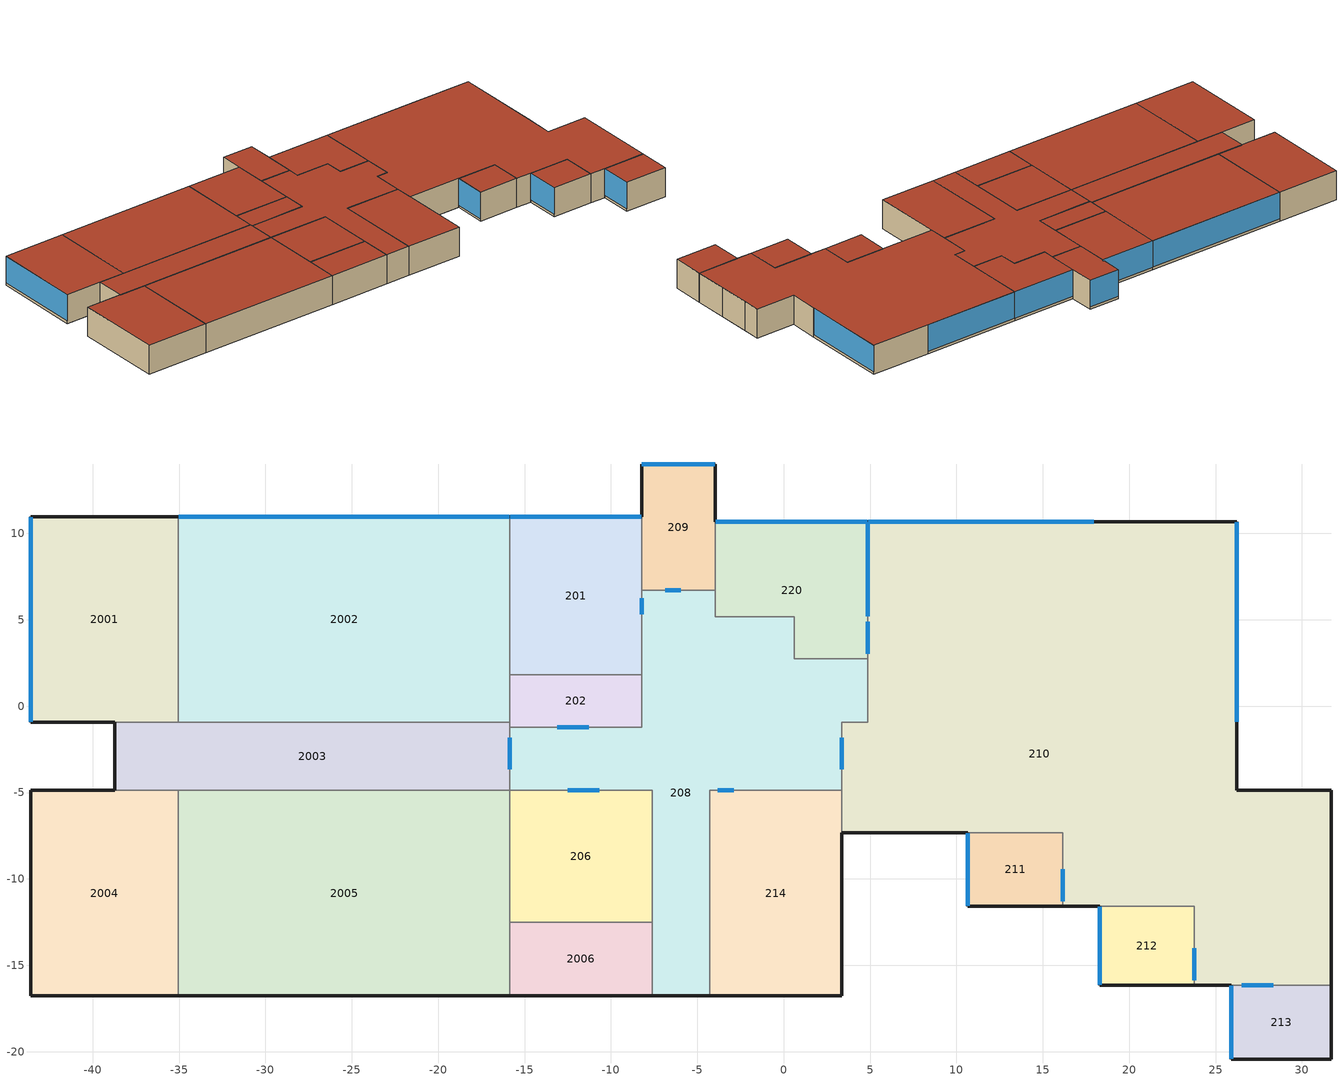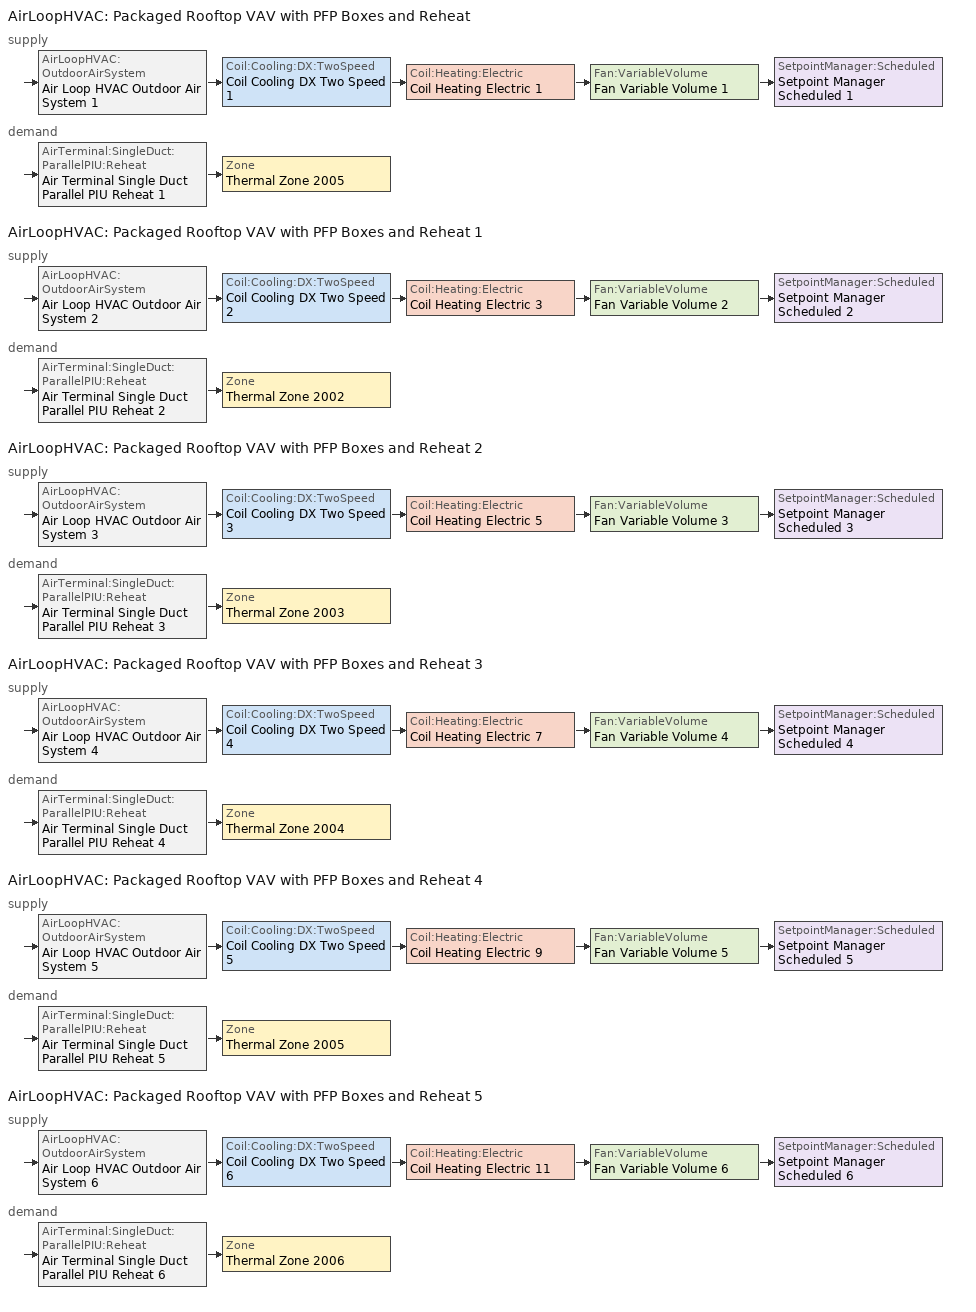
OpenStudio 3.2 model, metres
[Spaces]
212
 floor ground: 23.77,-11.58 23.77,-16.15 18.29,-16.15 18.29,-11.58 z0
 wall outside: 18.29,-11.58 18.29,-16.15 23.77,-16.15 z0:3.96
 wall to 210: 23.77,-16.15 23.77,-11.58 18.29,-11.58 z0:3.96
 window: 18.29,-11.61 18.29,-16.13 z0.33:3.94
 window inside (Interior Window): 23.77,-15.85 23.77,-14.02 z0:2.03
 roof outside: 23.77,-16.15 23.77,-11.58 18.29,-11.58 18.29,-16.15 z3.96
2002
 floor ground: -15.85,10.97 -15.85,-0.91 -35.05,-0.91 -35.05,10.97 z0
 wall outside: -15.85,10.97 -35.05,10.97 z0:3.96
 wall to 201: -15.85,1.83 -15.85,10.97 z0:3.96
 wall to 2003 (AirWall): -35.05,-0.91 -15.85,-0.91 z0:3.96
 wall to 202: -15.85,-0.91 -15.85,1.83 z0:3.96
 wall to 2001 (AirWall): -35.05,10.97 -35.05,-0.91 z0:3.96
 window: -15.88,10.97 -35.03,10.97 z0.36:3.94
 roof outside: -15.85,-0.91 -15.85,10.97 -35.05,10.97 -35.05,-0.91 z3.96
2001
 floor ground: -35.05,10.97 -35.05,-0.91 -43.59,-0.91 -43.59,10.97 z0
 wall outside: -35.05,10.97 -43.59,10.97 -43.59,-0.91 -38.71,-0.91 z0:3.96
 wall to 2003 (AirWall): -38.71,-0.91 -35.05,-0.91 z0:3.96
 window: -43.59,10.95 -43.59,-0.89 z0.36:3.94
 roof outside: -35.05,-0.91 -35.05,10.97 -43.59,10.97 -43.59,-0.91 z3.96
209
 floor ground: -3.96,14.02 -3.96,6.71 -8.23,6.71 -8.23,14.02 z0
 wall outside: -3.96,10.67 -3.96,14.02 -8.23,14.02 -8.23,10.97 z0:3.96
 wall to 208: -8.23,6.71 -3.96,6.71 z0:3.96
 wall to 201: -8.23,10.97 -8.23,6.71 z0:3.96
 wall to 220: -3.96,6.71 -3.96,10.67 z0:3.96
 window: -3.99,14.02 -8.2,14.02 z0.33:3.94
 window inside (Interior Window): -6.86,6.71 -5.94,6.71 z0:2.03
 roof outside: -3.96,6.71 -3.96,14.02 -8.23,14.02 -8.23,6.71 z3.96
2003
 floor ground: -15.85,-0.91 -15.85,-4.88 -38.71,-4.88 -38.71,-0.91 z0
 wall outside: -38.71,-0.91 -38.71,-4.88 z0:3.96
 wall to 2004 (AirWall): -38.71,-4.88 -35.05,-4.88 z0:3.96
 wall to 202: -15.85,-1.22 -15.85,-0.91 z0:3.96
 wall to 208: -15.85,-4.88 -15.85,-1.22 z0:3.96
 wall to 2005 (AirWall): -35.05,-4.88 -15.85,-4.88 z0:3.96
 window inside (Interior Window): -15.85,-3.66 -15.85,-1.83 z0:2.03
 roof outside: -15.85,-4.88 -15.85,-0.91 -38.71,-0.91 -38.71,-4.88 z3.96
2004
 floor ground: -35.05,-4.88 -35.05,-16.76 -43.59,-16.76 -43.59,-4.88 z0
 wall outside: -38.71,-4.88 -43.59,-4.88 -43.59,-16.76 -35.05,-16.76 z0:3.96
 wall to 2005 (AirWall): -35.05,-16.76 -35.05,-4.88 z0:3.96
 roof outside: -35.05,-16.76 -35.05,-4.88 -43.59,-4.88 -43.59,-16.76 z3.96
2005
 floor ground: -15.85,-4.88 -15.85,-16.76 -35.05,-16.76 -35.05,-4.88 z0
 wall outside: -35.05,-16.76 -15.85,-16.76 z0:3.96
 wall to 2006 (AirWall): -15.85,-16.76 -15.85,-12.5 z0:3.96
 wall to 206: -15.85,-12.5 -15.85,-4.88 z0:3.96
 roof outside: -15.85,-16.76 -15.85,-4.88 -35.05,-4.88 -35.05,-16.76 z3.96
201
 floor ground: -8.23,10.97 -8.23,1.83 -15.85,1.83 -15.85,10.97 z0
 wall outside: -8.23,10.97 -15.85,10.97 z0:3.96
 wall to 202: -15.85,1.83 -13.41,1.83 -10.97,1.83 -8.23,1.83 z0:3.96
 wall to 208: -8.23,1.83 -8.23,6.71 z0:3.96
 window: -8.26,10.97 -15.82,10.97 z0.35:3.94
 window inside (Interior Window): -8.23,5.33 -8.23,6.25 z0:2.03
 roof outside: -8.23,1.83 -8.23,10.97 -15.85,10.97 -15.85,1.83 z3.96
2006
 floor ground: -7.62,-12.5 -7.62,-16.76 -15.85,-16.76 -15.85,-12.5 z0
 wall outside: -15.85,-16.76 -7.62,-16.76 z0:3.96
 wall to 206: -7.62,-12.5 -15.85,-12.5 z0:3.96
 wall to 208: -7.62,-16.76 -7.62,-12.5 z0:3.96
 roof outside: -7.62,-16.76 -7.62,-12.5 -15.85,-12.5 -15.85,-16.76 z3.96
202
 floor ground: -8.23,1.83 -8.23,-1.22 -15.85,-1.22 -15.85,1.83 z0
 wall to 208: -15.85,-1.22 -13.41,-1.22 -10.97,-1.22 -8.23,-1.22 -8.23,1.83 z0:3.96
 window inside (Interior Window): -13.11,-1.22 -11.28,-1.22 z0:2.03
 roof outside: -8.23,-1.22 -8.23,1.83 -15.85,1.83 -15.85,-1.22 z3.96
206
 floor ground: -7.62,-4.88 -7.62,-12.5 -15.85,-12.5 -15.85,-4.88 z0
 wall to 208: -7.62,-12.5 -7.62,-4.88 -8.23,-4.88 -15.85,-4.88 z0:3.96
 window inside (Interior Window): -10.67,-4.88 -12.5,-4.88 z0:2.03
 roof outside: -7.62,-12.5 -7.62,-4.88 -15.85,-4.88 -15.85,-12.5 z3.96
208
 floor ground: -3.96,6.71 -3.96,5.18 0.61,5.18 0.61,2.74 4.88,2.74 4.88,-0.91 3.35,-0.91 3.35,-4.88 -4.27,-4.88 -4.27,-16.76 -7.62,-16.76 -7.62,-4.88 -15.85,-4.88 -15.85,-1.22 -8.23,-1.22 -8.23,6.71 z0
 wall outside: -7.62,-16.76 -4.27,-16.76 z0:3.96
 wall to 220: 4.88,2.74 0.61,2.74 0.61,5.18 -3.96,5.18 -3.96,6.71 z0:3.96
 wall to 210: 3.35,-4.88 3.35,-0.91 4.88,-0.91 4.88,2.74 z0:3.96
 wall to 214: -4.27,-16.76 -4.27,-4.88 -3.96,-4.88 3.35,-4.88 z0:3.96
 window inside (Interior Window): -3.81,-4.88 -2.9,-4.88 / 3.35,-3.66 3.35,-1.83 z0:2.03
 roof outside: -4.27,-16.76 -4.27,-4.88 3.35,-4.88 3.35,-0.91 4.88,-0.91 4.88,2.74 0.61,2.74 0.61,5.18 -3.96,5.18 -3.96,6.71 -8.23,6.71 -8.23,-1.22 -15.85,-1.22 -15.85,-4.88 -7.62,-4.88 -7.62,-16.76 z3.96
210
 floor ground: 26.21,10.67 26.21,-4.88 31.7,-4.88 31.7,-16.15 23.77,-16.15 23.77,-11.58 16.15,-11.58 16.15,-7.32 3.35,-7.32 3.35,-0.91 4.88,-0.91 4.88,10.67 z0
 wall outside: 3.35,-7.32 10.67,-7.32 / 16.15,-11.58 18.29,-11.58 / 23.77,-16.15 25.91,-16.15 / 31.7,-16.15 31.7,-11.58 31.7,-7.32 31.7,-4.88 26.21,-4.88 26.21,-0.91 26.21,10.67 17.98,10.67 4.88,10.67 z0:3.96
 wall to 214: 3.35,-4.88 3.35,-7.32 z0:3.96
 wall to 211: 10.67,-7.32 16.15,-7.32 16.15,-11.58 z0:3.96
 wall to 220: 4.88,10.67 4.88,5.18 4.88,2.74 z0:3.96
 wall to 213: 25.91,-16.15 31.7,-16.15 z0:3.96
 window inside (Interior Window): 16.15,-9.45 16.15,-11.28 / 4.88,4.88 4.88,3.05 / 26.52,-16.15 28.35,-16.15 z0:2.03
 window inside: 4.88,10.64 4.88,5.21 z0.34:3.94
 window: 26.21,-0.89 26.21,10.64 / 17.96,10.67 4.9,10.67 z0.36:3.94
 roof outside: 31.7,-16.15 31.7,-4.88 26.21,-4.88 26.21,10.67 4.88,10.67 4.88,-0.91 3.35,-0.91 3.35,-7.32 16.15,-7.32 16.15,-11.58 23.77,-11.58 23.77,-16.15 z3.96
211
 floor ground: 16.15,-7.32 16.15,-11.58 10.67,-11.58 10.67,-7.32 z0
 wall outside: 10.67,-7.32 10.67,-11.58 16.15,-11.58 z0:3.96
 window: 10.67,-7.34 10.67,-11.56 z0.33:3.94
 roof outside: 16.15,-11.58 16.15,-7.32 10.67,-7.32 10.67,-11.58 z3.96
213
 floor ground: 31.7,-16.15 31.7,-20.42 25.91,-20.42 25.91,-16.15 z0
 wall outside: 25.91,-16.15 25.91,-20.42 31.7,-20.42 31.7,-16.15 z0:3.96
 window: 25.91,-16.18 25.91,-20.4 z0.33:3.94
 roof outside: 31.7,-20.42 31.7,-16.15 25.91,-16.15 25.91,-20.42 z3.96
214
 floor ground: 3.35,-4.88 3.35,-16.76 -4.27,-16.76 -4.27,-4.88 z0
 wall outside: -4.27,-16.76 3.35,-16.76 3.35,-7.32 z0:3.96
 roof outside: 3.35,-16.76 3.35,-4.88 -4.27,-4.88 -4.27,-16.76 z3.96
220
 floor ground: 4.88,10.67 4.88,2.74 0.61,2.74 0.61,5.18 -3.96,5.18 -3.96,10.67 z0
 wall outside: 4.88,10.67 -3.96,10.67 z0:3.96
 window: 4.85,10.67 -3.94,10.67 z0.35:3.94
 roof outside: 4.88,2.74 4.88,10.67 -3.96,10.67 -3.96,5.18 0.61,5.18 0.61,2.74 z3.96
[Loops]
AirLoopHVAC 'Packaged Rooftop VAV with PFP Boxes and Reheat'
 supply: AirLoopHVAC:OutdoorAirSystem 'Air Loop HVAC Outdoor Air System 1' > Coil:Cooling:DX:TwoSpeed 'Coil Cooling DX Two Speed 1' > Coil:Heating:Electric 'Coil Heating Electric 1' > Fan:VariableVolume 'Fan Variable Volume 1' > SetpointManager:Scheduled 'Setpoint Manager Scheduled 1'
 demand: AirTerminal:SingleDuct:ParallelPIU:Reheat 'Air Terminal Single Duct Parallel PIU Reheat 1' > Zone 'Thermal Zone 2005'
AirLoopHVAC 'Packaged Rooftop VAV with PFP Boxes and Reheat 1'
 supply: AirLoopHVAC:OutdoorAirSystem 'Air Loop HVAC Outdoor Air System 2' > Coil:Cooling:DX:TwoSpeed 'Coil Cooling DX Two Speed 2' > Coil:Heating:Electric 'Coil Heating Electric 3' > Fan:VariableVolume 'Fan Variable Volume 2' > SetpointManager:Scheduled 'Setpoint Manager Scheduled 2'
 demand: AirTerminal:SingleDuct:ParallelPIU:Reheat 'Air Terminal Single Duct Parallel PIU Reheat 2' > Zone 'Thermal Zone 2002'
AirLoopHVAC 'Packaged Rooftop VAV with PFP Boxes and Reheat 2'
 supply: AirLoopHVAC:OutdoorAirSystem 'Air Loop HVAC Outdoor Air System 3' > Coil:Cooling:DX:TwoSpeed 'Coil Cooling DX Two Speed 3' > Coil:Heating:Electric 'Coil Heating Electric 5' > Fan:VariableVolume 'Fan Variable Volume 3' > SetpointManager:Scheduled 'Setpoint Manager Scheduled 3'
 demand: AirTerminal:SingleDuct:ParallelPIU:Reheat 'Air Terminal Single Duct Parallel PIU Reheat 3' > Zone 'Thermal Zone 2003'
AirLoopHVAC 'Packaged Rooftop VAV with PFP Boxes and Reheat 3'
 supply: AirLoopHVAC:OutdoorAirSystem 'Air Loop HVAC Outdoor Air System 4' > Coil:Cooling:DX:TwoSpeed 'Coil Cooling DX Two Speed 4' > Coil:Heating:Electric 'Coil Heating Electric 7' > Fan:VariableVolume 'Fan Variable Volume 4' > SetpointManager:Scheduled 'Setpoint Manager Scheduled 4'
 demand: AirTerminal:SingleDuct:ParallelPIU:Reheat 'Air Terminal Single Duct Parallel PIU Reheat 4' > Zone 'Thermal Zone 2004'
AirLoopHVAC 'Packaged Rooftop VAV with PFP Boxes and Reheat 4'
 supply: AirLoopHVAC:OutdoorAirSystem 'Air Loop HVAC Outdoor Air System 5' > Coil:Cooling:DX:TwoSpeed 'Coil Cooling DX Two Speed 5' > Coil:Heating:Electric 'Coil Heating Electric 9' > Fan:VariableVolume 'Fan Variable Volume 5' > SetpointManager:Scheduled 'Setpoint Manager Scheduled 5'
 demand: AirTerminal:SingleDuct:ParallelPIU:Reheat 'Air Terminal Single Duct Parallel PIU Reheat 5' > Zone 'Thermal Zone 2005'
AirLoopHVAC 'Packaged Rooftop VAV with PFP Boxes and Reheat 5'
 supply: AirLoopHVAC:OutdoorAirSystem 'Air Loop HVAC Outdoor Air System 6' > Coil:Cooling:DX:TwoSpeed 'Coil Cooling DX Two Speed 6' > Coil:Heating:Electric 'Coil Heating Electric 11' > Fan:VariableVolume 'Fan Variable Volume 6' > SetpointManager:Scheduled 'Setpoint Manager Scheduled 6'
 demand: AirTerminal:SingleDuct:ParallelPIU:Reheat 'Air Terminal Single Duct Parallel PIU Reheat 6' > Zone 'Thermal Zone 2006'
[Site]
Greenville-Spartanburg Intl AP: Latitude {deg}=34.9; Longitude {deg}=-82.217; Time Zone {hr}=-5; Elevation {m}=292
[ClimateZones]
Climate Zone Institution Name 1=ASHRAE; Climate Zone Document Name 1=ANSI/ASHRAE Standard 169; Climate Zone Document Year 1=2006; Climate Zone Value 1=3A; Climate Zone Institution Name 2=CEC; Climate Zone Document Name 2=California Climate Zone Descriptions; Climate Zone Document Year 2=1995
[Building]
Building 1: North Axis {deg}=71.5; Space Type=189.1-2009 - Office - WholeBuilding - Lg Office - CZ1-3; Default Construction Set=189.1-2009 - CZ3 - Office 1; Default Schedule Set=189.1-2009 - Office - WholeBuilding - Lg Office - CZ1-3 Schedule Set 1
[SizingPeriod:DesignDay] Daily Dry-Bulb Temperature Range {deltaC}=10.3; Barometric Pressure {Pa}=97866; Wind Speed {m/s}=3.2; Wind Direction {deg}=230; Sky Clearness=0; Rain Indicator=0; Snow Indicator=0; Day of Month=21; Month=7; Day Type=SummerDesignDay; Daylight Saving Time Indicator=0; Dry-Bulb Temperature Range Modifier Type=DefaultMultipliers; Solar Model Indicator=ASHRAETau; ASHRAE Taub=0.525; ASHRAE Taud=2.03
Name | Maximum Dry-Bulb Temperature {C} | Humidity Indicating Conditions at Maximum Dry-Bulb | Humidity Indicating Type
Greenville-Spartanburg Intl A Ann Clg .4% Condns DB=>MWB | 34.5 | 23 | Wetbulb
Greenville-Spartanburg Intl A Ann Clg .4% Condns DP=>MDB | 26.7 | 23.4 | WetBulb
[Construction:AirBoundary]
AirWall: 0
[DefaultConstructionSet] Interior Partition Construction=Interior Partition
Name | Default Exterior Surface Constructions | Default Interior Surface Constructions | Default Ground Contact Surface Constructions | Default Exterior SubSurface Constructions | Default Interior SubSurface Constructions
189.1-2009 - CZ3 - Office | Default Surface Constructions 10 | Default Surface Constructions 11 | Default Surface Constructions 12 | Default Sub Surface Constructions 7 | Default Sub Surface Constructions 8
189.1-2009 - CZ3 - Office 1 | Default Surface Constructions 7 | Default Surface Constructions 8 | Default Surface Constructions 9 | Default Sub Surface Constructions 5 | Default Sub Surface Constructions 6
[Construction]
Interior Partition; Interior Door: G05 25mm wood
ExtSlabCarpet 4in ClimateZone 1-8: MAT-CC05 4 HW CONCRETE, CP02 CARPET PAD
ASHRAE 189.1-2009 ExtWall Mass ClimateZone 3: 1IN Stucco, 8IN Concrete HW, Wall Insulation [36], 1/2IN Gypsum
ASHRAE 189.1-2009 ExtRoof IEAD ClimateZone 2-5: Roof Membrane, Roof Insulation [21], Metal Decking
Interior Floor: F16 Acoustic tile, F05 Ceiling air space resistance, M11 100mm lightweight concrete
Interior Wall: G01a 19mm gypsum board, F04 Wall air space resistance, G01a 19mm gypsum board
Interior Ceiling: M11 100mm lightweight concrete, F05 Ceiling air space resistance, F16 Acoustic tile
ASHRAE 189.1-2009 ExtWindow ClimateZone 3: Theoretical Glass [202]
Exterior Door: F08 Metal surface, I01 25mm insulation board
Interior Window: Clear 3mm
[Material] Thermal Absorptance=0.9
Name | Roughness | Thickness {m} | Conductivity {W/m-K} | Density {kg/m3} | Specific Heat {J/kg-K} | Solar Absorptance | Visible Absorptance
G05 25mm wood | MediumSmooth | 0.0254 | 0.15 | 608 | 1630 | 0.5 | 0.5
MAT-CC05 4 HW CONCRETE | Rough | 0.1016 | 1.311 | 2240 | 836.8 | 0.85 | 0.85
1IN Stucco | Smooth | 0.0253 | 0.6918 | 1858 | 837 | 0.92 | 0.92
8IN Concrete HW | MediumRough | 0.2033 | 1.7296 | 2243 | 837 | 0.65 | 0.65
Wall Insulation [36] | MediumRough | 0.0566 | 0.0432 | 91 | 837 | 0.5 | 0.5
1/2IN Gypsum | Smooth | 0.0127 | 0.16 | 784.9 | 830 | 0.4 | 0.4
Roof Membrane | VeryRough | 0.0095 | 0.16 | 1121.29 | 1460 | 0.7 | 0.7
Roof Insulation [21] | MediumRough | 0.2105 | 0.049 | 265 | 836.8 | 0.7 | 0.7
Metal Decking | MediumSmooth | 0.0015 | 45.006 | 7680 | 418.4 | 0.6 | 0.6
F16 Acoustic tile | MediumSmooth | 0.0191 | 0.06 | 368 | 590 | 0.3 | 0.3
M11 100mm lightweight concrete | MediumRough | 0.1016 | 0.53 | 1280 | 840 | 0.5 | 0.5
G01a 19mm gypsum board | MediumSmooth | 0.019 | 0.16 | 800 | 1090 | 0.4 | 0.4
F08 Metal surface | Smooth | 0.0008 | 45.28 | 7824 | 500 | 0.7 | 0.7
I01 25mm insulation board | MediumRough | 0.0254 | 0.03 | 43 | 1210 | 0.6 | 0.6
[Material:NoMass]
CP02 CARPET PAD: Roughness=Smooth; Thermal Resistance {m2-K/W}=0.1; Thermal Absorptance=0.9; Solar Absorptance=0.8; Visible Absorptance=0.8
[Material:AirGap]
Name | Thermal Resistance {m2-K/W}
F05 Ceiling air space resistance | 0.18
F04 Wall air space resistance | 0.15
[WindowMaterial:Glazing] Optical Data Type=SpectralAverage; Thickness {m}=0.003; Back Side Solar Reflectance at Normal Incidence=0; Back Side Visible Reflectance at Normal Incidence=0; Infrared Transmittance at Normal Incidence=0; Dirt Correction Factor for Solar and Visible Transmittance=1; Solar Diffusing=No
Name | Solar Transmittance at Normal Incidence | Front Side Solar Reflectance at Normal Incidence | Visible Transmittance at Normal Incidence | Front Side Visible Reflectance at Normal Incidence | Front Side Infrared Hemispherical Emissivity | Back Side Infrared Hemispherical Emissivity | Conductivity {W/m-K}
Theoretical Glass [202] | 0.2325 | 0.7175 | 0.3192 | 0.6308 | 0.9 | 0.9 | 0.0192
Clear 3mm | 0.837 | 0.075 | 0.898 | 0.081 | 0.84 | 0.84 | 0.9
[DefaultSurfaceConstructions]
Name | Floor Construction | Wall Construction | Roof Ceiling Construction
Default Surface Constructions 10; Default Surface Constructions 7 | ExtSlabCarpet 4in ClimateZone 1-8 | ASHRAE 189.1-2009 ExtWall Mass ClimateZone 3 | ASHRAE 189.1-2009 ExtRoof IEAD ClimateZone 2-5
Default Surface Constructions 11; Default Surface Constructions 8 | Interior Floor | Interior Wall | Interior Ceiling
Default Surface Constructions 12; Default Surface Constructions 9 | ExtSlabCarpet 4in ClimateZone 1-8 | ExtSlabCarpet 4in ClimateZone 1-8 | ExtSlabCarpet 4in ClimateZone 1-8
[DefaultSubSurfaceConstructions]
Name | Fixed Window Construction | Operable Window Construction | Door Construction | Glass Door Construction | Tubular Daylight Dome Construction | Tubular Daylight Diffuser Construction
Default Sub Surface Constructions 7 | ASHRAE 189.1-2009 ExtWindow ClimateZone 3 | ASHRAE 189.1-2009 ExtWindow ClimateZone 3 | Exterior Door | Interior Window | Interior Window | Interior Window
Default Sub Surface Constructions 8; Default Sub Surface Constructions 6 | Interior Window | Interior Window | Interior Door
Default Sub Surface Constructions 5 | ASHRAE 189.1-2009 ExtWindow ClimateZone 3 | ASHRAE 189.1-2009 ExtWindow ClimateZone 3 | Exterior Door |  | Interior Window | Interior Window
[Space] Default Construction Set=189.1-2009 - CZ3 - Office; Building Story=Story 1
Name | Space Type | Thermal Zone
210 | 189.1-2009 - Office - OpenOffice - CZ1-3 | Thermal Zone 1
2006 | 189.1-2009 - Office - OpenOffice - CZ1-3 | Thermal Zone 2006
209; 220; 214 | 189.1-2009 - Office - Conference - CZ1-3 | Thermal Zone 3
208 | 189.1-2009 - Office - Lobby - CZ1-3 | Thermal Zone 4
211; 212; 213 | 189.1-2009 - Office - ClosedOffice - CZ1-3 | Thermal Zone 2
201; 202 | 189.1-2009 - Office - Elec/MechRoom - CZ1-3 | Thermal Zone 5
206 | 189.1-2009 - Office - Lobby - CZ1-3 | Thermal Zone 6
2003 | 189.1-2009 - Office - OpenOffice - CZ1-3 | Thermal Zone 2003
2001 | 189.1-2009 - Office - OpenOffice - CZ1-3 | Thermal Zone 2001
2002 | 189.1-2009 - Office - OpenOffice - CZ1-3 | Thermal Zone 2002
2004 | 189.1-2009 - Office - OpenOffice - CZ1-3 | Thermal Zone 2004
2005 | 189.1-2009 - Office - OpenOffice - CZ1-3 | Thermal Zone 2005
[BuildingStory]
Story 1: Nominal Z Coordinate {m}=0; Nominal Floor to Floor Height {m}=2.4384; Nominal Floor to Ceiling Height {m}=2.4384
[ThermostatSetpoint:DualSetpoint] Heating Setpoint Temperature Schedule=HVAC_heat; Cooling Setpoint Temperature Schedule=HVAC_cool
Thermostat Setpoint Dual Setpoint 2; Thermostat Setpoint Dual Setpoint 3; Thermostat Setpoint Dual Setpoint 4; Thermostat Setpoint Dual Setpoint 5; Thermostat Setpoint Dual Setpoint 6; Thermostat Setpoint Dual Setpoint 7; Thermostat Setpoint Dual Setpoint 8; Thermostat Setpoint Dual Setpoint 9; Thermostat Setpoint Dual Setpoint 10; Thermostat Setpoint Dual Setpoint 11; Thermostat Setpoint Dual Setpoint 12; Thermostat Setpoint Dual Setpoint 13
[ZoneControl:Humidistat]
Zone Control Humidistat 2; Zone Control Humidistat 3; Zone Control Humidistat 4; Zone Control Humidistat 5; Zone Control Humidistat 6; Zone Control Humidistat 7; Zone Control Humidistat 8; Zone Control Humidistat 9; Zone Control Humidistat 10; Zone Control Humidistat 11; Zone Control Humidistat 12; Zone Control Humidistat 13
[ThermalZone] Multiplier=1; Use Ideal Air Loads=No
Name | Thermostat | Humidistat
Thermal Zone 3 | Thermostat Setpoint Dual Setpoint 10 | Zone Control Humidistat 10
Thermal Zone 2001 | Thermostat Setpoint Dual Setpoint 4 | Zone Control Humidistat 4
Thermal Zone 5 | Thermostat Setpoint Dual Setpoint 12 | Zone Control Humidistat 12
Thermal Zone 2002 | Thermostat Setpoint Dual Setpoint 5 | Zone Control Humidistat 5
Thermal Zone 2005 | Thermostat Setpoint Dual Setpoint 8 | Zone Control Humidistat 8
Thermal Zone 2003 | Thermostat Setpoint Dual Setpoint 6 | Zone Control Humidistat 6
Thermal Zone 2 | Thermostat Setpoint Dual Setpoint 3 | Zone Control Humidistat 3
Thermal Zone 2004 | Thermostat Setpoint Dual Setpoint 7 | Zone Control Humidistat 7
Thermal Zone 6 | Thermostat Setpoint Dual Setpoint 13 | Zone Control Humidistat 13
Thermal Zone 4 | Thermostat Setpoint Dual Setpoint 11 | Zone Control Humidistat 11
Thermal Zone 1 | Thermostat Setpoint Dual Setpoint 2 | Zone Control Humidistat 2
Thermal Zone 2006 | Thermostat Setpoint Dual Setpoint 9 | Zone Control Humidistat 9
[Sizing:Zone] Zone Cooling Design Supply Air Temperature Input Method=SupplyAirTemperature; Zone Cooling Design Supply Air Temperature {C}=14; Zone Cooling Design Supply Air Temperature Difference {deltaC}=11.11; Zone Heating Design Supply Air Temperature Input Method=SupplyAirTemperature; Zone Heating Design Supply Air Temperature {C}=40; Zone Heating Design Supply Air Temperature Difference {deltaC}=11.11; Zone Cooling Design Supply Air Humidity Ratio {kg-H2O/kg-air}=0.0085; Zone Heating Design Supply Air Humidity Ratio {kg-H2O/kg-air}=0.008; Cooling Design Air Flow Method=DesignDay; Heating Design Air Flow Method=DesignDay; Account for Dedicated Outdoor Air System=Yes; Dedicated Outdoor Air System Control Strategy=NeutralSupplyAir; Dedicated Outdoor Air Low Setpoint Temperature for Design {C}=autosize; Dedicated Outdoor Air High Setpoint Temperature for Design {C}=autosize
Thermal Zone 3; Thermal Zone 2001; Thermal Zone 5; Thermal Zone 2002; Thermal Zone 2005; Thermal Zone 2003; Thermal Zone 2; Thermal Zone 2004; Thermal Zone 6; Thermal Zone 4; Thermal Zone 1; Thermal Zone 2006
[Zone equipment]
Thermal Zone 2002: Air Terminal Single Duct Parallel PIU Reheat 2
Thermal Zone 2005: Air Terminal Single Duct Parallel PIU Reheat 1, Air Terminal Single Duct Parallel PIU Reheat 5
Thermal Zone 2003: Air Terminal Single Duct Parallel PIU Reheat 3
Thermal Zone 2004: Air Terminal Single Duct Parallel PIU Reheat 4
Thermal Zone 2006: Air Terminal Single Duct Parallel PIU Reheat 6
[DefaultScheduleSet]
Name | Number of People Schedule | People Activity Level Schedule | Lighting Schedule | Electric Equipment Schedule | Infiltration Schedule
189.1-2009 - Office - WholeBuilding - Lg Office - CZ1-3 Schedule Set; 189.1-2009 - Office - WholeBuilding - Lg Office - CZ1-3 Schedule Set 1 | Large Office Bldg Occ | Large Office Activity | Large Office Bldg Light | Large Office Bldg Equip | Large Office Infil Quarter On
189.1-2009 - Office - Conference - CZ1-3 Schedule Set; 189.1-2009 - Office - Lobby - CZ1-3 Schedule Set | Office Misc Occ | Office Activity | Office Bldg Light | Office Bldg Equip | Office Infil Quarter On
189.1-2009 - Office - Elec/MechRoom - CZ1-3 Schedule Set |  |  | Office Bldg Light | Office Bldg Equip | Office Infil Quarter On
189.1-2009 - Office - ClosedOffice - CZ1-3 Schedule Set; 189.1-2009 - Office - OpenOffice - CZ1-3 Schedule Set | Office Work Occ | Office Activity | Office Bldg Light | Office Bldg Equip | Office Infil Quarter On
[SpaceType] Default Construction Set=189.1-2009 - CZ3 - Office; Standards Building Type=Office
Name | Default Schedule Set | Design Specification Outdoor Air Object | Standards Space Type
189.1-2009 - Office - Conference - CZ1-3 | 189.1-2009 - Office - Conference - CZ1-3 Schedule Set | 189.1-2009 - Office - Conference - CZ1-3 Ventilation | Conference
189.1-2009 - Office - Elec/MechRoom - CZ1-3 | 189.1-2009 - Office - Elec/MechRoom - CZ1-3 Schedule Set | 189.1-2009 - Office - Elec/MechRoom - CZ1-3 Ventilation | Elec/MechRoom
189.1-2009 - Office - ClosedOffice - CZ1-3 | 189.1-2009 - Office - ClosedOffice - CZ1-3 Schedule Set | 189.1-2009 - Office - ClosedOffice - CZ1-3 Ventilation | ClosedOffice
189.1-2009 - Office - Lobby - CZ1-3 | 189.1-2009 - Office - Lobby - CZ1-3 Schedule Set | 189.1-2009 - Office - Lobby - CZ1-3 Ventilation | Lobby
189.1-2009 - Office - OpenOffice - CZ1-3 | 189.1-2009 - Office - OpenOffice - CZ1-3 Schedule Set | 189.1-2009 - Office - OpenOffice - CZ1-3 Ventilation | OpenOffice
189.1-2009 - Office - WholeBuilding - Lg Office - CZ1-3 | 189.1-2009 - Office - WholeBuilding - Lg Office - CZ1-3 Schedule Set | 189.1-2009 - Office - WholeBuilding - Lg Office - CZ1-3 Ventilation | WholeBuilding - Lg Office
[DesignSpecification:OutdoorAir] Outdoor Air Method=Sum
Name | Outdoor Air Flow per Person {m3/s-person}
189.1-2009 - Office - Conference - CZ1-3 Ventilation; 189.1-2009 - Office - Elec/MechRoom - CZ1-3 Ventilation; 189.1-2009 - Office - ClosedOffice - CZ1-3 Ventilation; 189.1-2009 - Office - OpenOffice - CZ1-3 Ventilation; 189.1-2009 - Office - WholeBuilding - Lg Office - CZ1-3 Ventilation | 0.00943895
189.1-2009 - Office - Lobby - CZ1-3 Ventilation | 0.00707921
[People] Multiplier=1
Name | People Definition | Space or SpaceType
189.1-2009 - Office - Conference - CZ1-3 People | 189.1-2009 - Office - Conference - CZ1-3 People Definition | 189.1-2009 - Office - Conference - CZ1-3
189.1-2009 - Office - ClosedOffice - CZ1-3 People | 189.1-2009 - Office - ClosedOffice - CZ1-3 People Definition | 189.1-2009 - Office - ClosedOffice - CZ1-3
189.1-2009 - Office - Lobby - CZ1-3 People | 189.1-2009 - Office - Lobby - CZ1-3 People Definition | 189.1-2009 - Office - Lobby - CZ1-3
189.1-2009 - Office - OpenOffice - CZ1-3 People | 189.1-2009 - Office - OpenOffice - CZ1-3 People Definition | 189.1-2009 - Office - OpenOffice - CZ1-3
189.1-2009 - Office - WholeBuilding - Lg Office - CZ1-3 People | 189.1-2009 - Office - WholeBuilding - Lg Office - CZ1-3 People Definition | 189.1-2009 - Office - WholeBuilding - Lg Office - CZ1-3
[People:Definition] Number of People Calculation Method=People/Area; Fraction Radiant=0.3
Name | People per Space Floor Area {person/m2}
189.1-2009 - Office - Conference - CZ1-3 People Definition | 0.538196
189.1-2009 - Office - ClosedOffice - CZ1-3 People Definition | 0.0511286
189.1-2009 - Office - Lobby - CZ1-3 People Definition | 0.107639
189.1-2009 - Office - OpenOffice - CZ1-3 People Definition | 0.0565105
189.1-2009 - Office - WholeBuilding - Lg Office - CZ1-3 People Definition | 0.0538196
[Lights]
Name | Lights Definition | Space or SpaceType
189.1-2009 - Office - Conference - CZ1-3 Lights | 189.1-2009 - Office - Conference - CZ1-3 Lights Definition | 189.1-2009 - Office - Conference - CZ1-3
189.1-2009 - Office - Elec/MechRoom - CZ1-3 Lights | 189.1-2009 - Office - Elec/MechRoom - CZ1-3 Lights Definition | 189.1-2009 - Office - Elec/MechRoom - CZ1-3
189.1-2009 - Office - ClosedOffice - CZ1-3 Lights | 189.1-2009 - Office - ClosedOffice - CZ1-3 Lights Definition | 189.1-2009 - Office - ClosedOffice - CZ1-3
189.1-2009 - Office - Lobby - CZ1-3 Lights | 189.1-2009 - Office - Lobby - CZ1-3 Lights Definition | 189.1-2009 - Office - Lobby - CZ1-3
189.1-2009 - Office - OpenOffice - CZ1-3 Lights | 189.1-2009 - Office - OpenOffice - CZ1-3 Lights Definition | 189.1-2009 - Office - OpenOffice - CZ1-3
189.1-2009 - Office - WholeBuilding - Lg Office - CZ1-3 Lights | 189.1-2009 - Office - WholeBuilding - Lg Office - CZ1-3 Lights Definition | 189.1-2009 - Office - WholeBuilding - Lg Office - CZ1-3
[Lights:Definition] Design Level Calculation Method=Watts/Area
Name | Watts per Space Floor Area {W/m2}
189.1-2009 - Office - Conference - CZ1-3 Lights Definition; 189.1-2009 - Office - Lobby - CZ1-3 Lights Definition | 12.5938
189.1-2009 - Office - Elec/MechRoom - CZ1-3 Lights Definition | 14.5313
189.1-2009 - Office - ClosedOffice - CZ1-3 Lights Definition; 189.1-2009 - Office - OpenOffice - CZ1-3 Lights Definition | 10.6563
189.1-2009 - Office - WholeBuilding - Lg Office - CZ1-3 Lights Definition | 9.68752
[ElectricEquipment]
Name | Electric Equipment Definition | Space or SpaceType
189.1-2009 - Office - Conference - CZ1-3 Electric Equipment | 189.1-2009 - Office - Conference - CZ1-3 Electric Equipment Definition | 189.1-2009 - Office - Conference - CZ1-3
189.1-2009 - Office - Elec/MechRoom - CZ1-3 Electric Equipment | 189.1-2009 - Office - Elec/MechRoom - CZ1-3 Electric Equipment Definition | 189.1-2009 - Office - Elec/MechRoom - CZ1-3
189.1-2009 - Office - ClosedOffice - CZ1-3 Electric Equipment | 189.1-2009 - Office - ClosedOffice - CZ1-3 Electric Equipment Definition | 189.1-2009 - Office - ClosedOffice - CZ1-3
189.1-2009 - Office - Lobby - CZ1-3 Electric Equipment | 189.1-2009 - Office - Lobby - CZ1-3 Electric Equipment Definition | 189.1-2009 - Office - Lobby - CZ1-3
189.1-2009 - Office - OpenOffice - CZ1-3 Electric Equipment | 189.1-2009 - Office - OpenOffice - CZ1-3 Electric Equipment Definition | 189.1-2009 - Office - OpenOffice - CZ1-3
189.1-2009 - Office - WholeBuilding - Lg Office - CZ1-3 Electric Equipment | 189.1-2009 - Office - WholeBuilding - Lg Office - CZ1-3 Electric Equipment Definition | 189.1-2009 - Office - WholeBuilding - Lg Office - CZ1-3
[ElectricEquipment:Definition] Design Level Calculation Method=Watts/Area
Name | Watts per Space Floor Area {W/m2}
189.1-2009 - Office - Conference - CZ1-3 Electric Equipment Definition | 3.98265
189.1-2009 - Office - Elec/MechRoom - CZ1-3 Electric Equipment Definition | 2.90626
189.1-2009 - Office - ClosedOffice - CZ1-3 Electric Equipment Definition | 6.8889
189.1-2009 - Office - Lobby - CZ1-3 Electric Equipment Definition | 0.753474
189.1-2009 - Office - OpenOffice - CZ1-3 Electric Equipment Definition | 7.64238
189.1-2009 - Office - WholeBuilding - Lg Office - CZ1-3 Electric Equipment Definition | 5.81251
[SpaceInfiltration:DesignFlowRate] Design Flow Rate Calculation Method=Flow/ExteriorArea; Flow per Exterior Surface Area {m3/s-m2}=0.00030226
Name | Space or SpaceType
189.1-2009 - Office - Conference - CZ1-3 Infiltration | 189.1-2009 - Office - Conference - CZ1-3
189.1-2009 - Office - Elec/MechRoom - CZ1-3 Infiltration | 189.1-2009 - Office - Elec/MechRoom - CZ1-3
189.1-2009 - Office - ClosedOffice - CZ1-3 Infiltration | 189.1-2009 - Office - ClosedOffice - CZ1-3
189.1-2009 - Office - Lobby - CZ1-3 Infiltration | 189.1-2009 - Office - Lobby - CZ1-3
189.1-2009 - Office - OpenOffice - CZ1-3 Infiltration | 189.1-2009 - Office - OpenOffice - CZ1-3
189.1-2009 - Office - WholeBuilding - Lg Office - CZ1-3 Infiltration | 189.1-2009 - Office - WholeBuilding - Lg Office - CZ1-3
[AvailabilityManager:Scheduled]
AVM Scheduled 1: Schedule=Always On Discrete
[EnergyManagementSystem:Sensor]
Energy_Management_System_Sensor_1: Output Variable or Output Meter=System Node Temperature
[EnergyManagementSystem:Actuator]
Energy_Management_System_Actuator_1: Actuated Component Type=System Node Setpoint; Actuated Component Control Type=Temperature Setpoint
[AirLoopHVAC] Design Supply Air Flow Rate {m3/s}=autosize; Design Return Air Flow Fraction of Supply Air Flow=1
Name | Availability Schedule
Packaged Rooftop VAV with PFP Boxes and Reheat | Always On Discrete
Packaged Rooftop VAV with PFP Boxes and Reheat 1 | Always On Discrete 1
Packaged Rooftop VAV with PFP Boxes and Reheat 2 | Always On Discrete 2
Packaged Rooftop VAV with PFP Boxes and Reheat 3 | Always On Discrete 3
Packaged Rooftop VAV with PFP Boxes and Reheat 4 | Always On Discrete 4
Packaged Rooftop VAV with PFP Boxes and Reheat 5 | Always On Discrete 5
[Sizing:System] Type of Load to Size On=Sensible; Design Outdoor Air Flow Rate {m3/s}=Autosize; Central Heating Maximum System Air Flow Ratio=0.3; Preheat Design Temperature {C}=7; Preheat Design Humidity Ratio {kg-H2O/kg-Air}=0.008; Precool Design Temperature {C}=12.8; Precool Design Humidity Ratio {kg-H2O/kg-Air}=0.008; Central Cooling Design Supply Air Temperature {C}=12.8; Central Heating Design Supply Air Temperature {C}=16.7; Sizing Option=NonCoincident; 100% Outdoor Air in Cooling=Yes; 100% Outdoor Air in Heating=Yes; Central Cooling Design Supply Air Humidity Ratio {kg-H2O/kg-Air}=0.0085; Central Heating Design Supply Air Humidity Ratio {kg-H2O/kg-Air}=0.008; Cooling Design Air Flow Method=DesignDay; Cooling Design Air Flow Rate {m3/s}=0; Heating Design Air Flow Method=DesignDay; Heating Design Air Flow Rate {m3/s}=0; System Outdoor Air Method=ZoneSum; Zone Maximum Outdoor Air Fraction=1; Cooling Supply Air Flow Rate Per Floor Area {m3/s-m2}=0.00996765; Cooling Fraction of Autosized Cooling Supply Air Flow Rate=1; Cooling Supply Air Flow Rate Per Unit Cooling Capacity {m3/s-W}=3.94755e-05; Heating Supply Air Flow Rate Per Floor Area {m3/s-m2}=0.00996765; Heating Fraction of Autosized Heating Supply Air Flow Rate=1; Heating Fraction of Autosized Cooling Supply Air Flow Rate=1; Heating Supply Air Flow Rate Per Unit Heating Capacity {m3/s-W}=3.15882e-05; Cooling Design Capacity Method=CoolingDesignCapacity; Cooling Design Capacity {W}=autosize; Cooling Design Capacity Per Floor Area {W/m2}=234.7; Fraction of Autosized Cooling Design Capacity=1; Heating Design Capacity Method=HeatingDesignCapacity; Heating Design Capacity {W}=autosize; Heating Design Capacity Per Floor Area {W/m2}=157; Fraction of Autosized Heating Design Capacity=1; Central Cooling Capacity Control Method=OnOff
Packaged Rooftop VAV with PFP Boxes and Reheat; Packaged Rooftop VAV with PFP Boxes and Reheat 1; Packaged Rooftop VAV with PFP Boxes and Reheat 2; Packaged Rooftop VAV with PFP Boxes and Reheat 3; Packaged Rooftop VAV with PFP Boxes and Reheat 4; Packaged Rooftop VAV with PFP Boxes and Reheat 5
[Fan:VariableVolume] Availability Schedule=Always On Discrete; Fan Total Efficiency=0.6045; Pressure Rise {Pa}=500; Maximum Flow Rate {m3/s}=Autosize; Fan Power Minimum Flow Rate Input Method=FixedFlowRate; Fan Power Minimum Flow Fraction=0; Fan Power Minimum Air Flow Rate {m3/s}=0; Motor Efficiency=0.93; Motor In Airstream Fraction=1; Fan Power Coefficient 1=0.0407599; Fan Power Coefficient 2=0.088045; Fan Power Coefficient 3=-0.0729261; Fan Power Coefficient 4=0.94374; Fan Power Coefficient 5=0
Fan Variable Volume 1; Fan Variable Volume 2; Fan Variable Volume 3; Fan Variable Volume 4; Fan Variable Volume 5; Fan Variable Volume 6
[Coil:Heating:Electric] Availability Schedule=Always On Discrete
Coil Heating Electric 1; Coil Heating Electric 2; Coil Heating Electric 3; Coil Heating Electric 4; Coil Heating Electric 5; Coil Heating Electric 6; Coil Heating Electric 7; Coil Heating Electric 8; Coil Heating Electric 9; Coil Heating Electric 10; Coil Heating Electric 11; Coil Heating Electric 12
[Coil:Cooling:DX:TwoSpeed] Availability Schedule=Always On Discrete; Rated High Speed Total Cooling Capacity {W}=Autosize; Rated High Speed Sensible Heat Ratio=Autosize; Rated High Speed COP {W/W}=3; Rated High Speed Air Flow Rate {m3/s}=Autosize; Unit Internal Static Air Pressure {Pa}=773.3; Total Cooling Capacity Function of Temperature Curve=Curve Biquadratic 1; Total Cooling Capacity Function of Flow Fraction Curve=Curve Quadratic 2; Energy Input Ratio Function of Temperature Curve=Curve Biquadratic 2; Energy Input Ratio Function of Flow Fraction Curve=Curve Quadratic 3; Part Load Fraction Correlation Curve=Curve Quadratic 4; Rated Low Speed Total Cooling Capacity {W}=Autosize; Rated Low Speed Sensible Heat Ratio=0.69; Rated Low Speed COP {W/W}=3; Low Speed Total Cooling Capacity Function of Temperature Curve=Curve Biquadratic 3; Low Speed Energy Input Ratio Function of Temperature Curve=Curve Biquadratic 4; Condenser Type=AirCooled; Minimum Outdoor Dry-Bulb Temperature for Compressor Operation {C}=-25; High Speed Evaporative Condenser Effectiveness=0; High Speed Evaporative Condenser Air Flow Rate {m3/s}=Autosize; High Speed Evaporative Condenser Pump Rated Power Consumption {W}=Autosize; Low Speed Evaporative Condenser Effectiveness=0; Low Speed Evaporative Condenser Air Flow Rate {m3/s}=Autosize; Low Speed Evaporative Condenser Pump Rated Power Consumption {W}=Autosize; Basin Heater Capacity {W/K}=10; Basin Heater Setpoint Temperature {C}=2
Coil Cooling DX Two Speed 1; Coil Cooling DX Two Speed 2; Coil Cooling DX Two Speed 3; Coil Cooling DX Two Speed 4; Coil Cooling DX Two Speed 5; Coil Cooling DX Two Speed 6
[SetpointManager:Scheduled] Control Variable=Temperature; Schedule=Deck_Temperature
Setpoint Manager Scheduled 1; Setpoint Manager Scheduled 2; Setpoint Manager Scheduled 3; Setpoint Manager Scheduled 4; Setpoint Manager Scheduled 5; Setpoint Manager Scheduled 6
[Controller:OutdoorAir] Minimum Outdoor Air Flow Rate {m3/s}=0; Maximum Outdoor Air Flow Rate {m3/s}=Autosize; Economizer Control Type=NoEconomizer; Economizer Control Action Type=ModulateFlow; Economizer Maximum Limit Dry-Bulb Temperature {C}=28; Economizer Maximum Limit Enthalpy {J/kg}=64000; Economizer Minimum Limit Dry-Bulb Temperature {C}=-100; Lockout Type=NoLockout; Minimum Limit Type=FixedMinimum; High Humidity Control=No; Heat Recovery Bypass Control Type=BypassWhenWithinEconomizerLimits
Name | Controller Mechanical Ventilation
Controller Outdoor Air 1 | Controller Mechanical Ventilation 1
Controller Outdoor Air 2 | Controller Mechanical Ventilation 2
Controller Outdoor Air 3 | Controller Mechanical Ventilation 3
Controller Outdoor Air 4 | Controller Mechanical Ventilation 4
Controller Outdoor Air 5 | Controller Mechanical Ventilation 5
Controller Outdoor Air 6 | Controller Mechanical Ventilation 6
[Controller:MechanicalVentilation] Availability Schedule=Always On Discrete
Controller Mechanical Ventilation 1; Controller Mechanical Ventilation 2; Controller Mechanical Ventilation 3; Controller Mechanical Ventilation 4; Controller Mechanical Ventilation 5; Controller Mechanical Ventilation 6
[AirLoopHVAC:OutdoorAirSystem]
Name | Controller
Air Loop HVAC Outdoor Air System 1 | Controller Outdoor Air 1
Air Loop HVAC Outdoor Air System 2 | Controller Outdoor Air 2
Air Loop HVAC Outdoor Air System 3 | Controller Outdoor Air 3
Air Loop HVAC Outdoor Air System 4 | Controller Outdoor Air 4
Air Loop HVAC Outdoor Air System 5 | Controller Outdoor Air 5
Air Loop HVAC Outdoor Air System 6 | Controller Outdoor Air 6
[Fan:ConstantVolume] Pressure Rise {Pa}=300; Maximum Flow Rate {m3/s}=AutoSize
Name | Availability Schedule
Fan Constant Volume 1 | Always On Discrete
Fan Constant Volume 2 | Always On Discrete 1
Fan Constant Volume 3 | Always On Discrete 2
Fan Constant Volume 4 | Always On Discrete 3
Fan Constant Volume 5 | Always On Discrete 4
Fan Constant Volume 6 | Always On Discrete 5
[AirTerminal:SingleDuct:ParallelPIU:Reheat] Availability Schedule=Always On Discrete; Maximum Primary Air Flow Rate {m3/s}=Autosize; Maximum Secondary Air Flow Rate {m3/s}=Autosize; Minimum Primary Air Flow Fraction=Autosize; Fan On Flow Fraction=Autosize; Maximum Hot Water or Steam Flow Rate {m3/s}=Autosize; Minimum Hot Water or Steam Flow Rate {m3/s}=0; Convergence Tolerance=0.001
Name | Fan | Reheat Coil
Air Terminal Single Duct Parallel PIU Reheat 1 | Fan Constant Volume 1 | Coil Heating Electric 2
Air Terminal Single Duct Parallel PIU Reheat 2 | Fan Constant Volume 2 | Coil Heating Electric 4
Air Terminal Single Duct Parallel PIU Reheat 3 | Fan Constant Volume 3 | Coil Heating Electric 6
Air Terminal Single Duct Parallel PIU Reheat 4 | Fan Constant Volume 4 | Coil Heating Electric 8
Air Terminal Single Duct Parallel PIU Reheat 5 | Fan Constant Volume 5 | Coil Heating Electric 10
Air Terminal Single Duct Parallel PIU Reheat 6 | Fan Constant Volume 6 | Coil Heating Electric 12
[Schedule:Ruleset]
Name | Default Day Schedule | Summer Design Day Schedule | Winter Design Day Schedule
Large Office Bldg Occ | Large Office Bldg Occ Default Schedule | Large Office Bldg Occ Summer Design Day | Large Office Bldg Occ Winter Design Day
Large Office Activity | Large Office Activity Default Schedule | Large Office Activity Summer Design Day | Large Office Activity Winter Design Day
Large Office Bldg Light | Large Office Bldg Light Default Schedule | Large Office Bldg Light Summer Design Day | Large Office Bldg Light Winter Design Day
Large Office Bldg Equip | Large Office Bldg Equip Default Schedule | Large Office Bldg Equip Summer Design Day | Large Office Bldg Equip Winter Design Day
Large Office Infil Quarter On | Large Office Infil Quarter On Default Schedule | Large Office Infil Quarter On Summer Design Day | Large Office Infil Quarter On Winter Design Day
HVAC_heat | Schedule Day 1
Office Misc Occ | Office Bldg Occ Default Schedule 1 | Office Bldg Occ Summer Design Day 1 | Office Bldg Occ Winter Design Day 1
Office Activity | Office Activity Default Schedule | Office Activity Summer Design Day | Office Activity Winter Design Day
Office Bldg Light | Office Bldg Light Default Schedule | Office Bldg Light Summer Design Day | Office Bldg Light Winter Design Day
Office Bldg Equip | Office Bldg Equip Default Schedule | Office Bldg Equip Summer Design Day | Office Bldg Equip Winter Design Day
Office Infil Quarter On | Office Infil Quarter On Default Schedule | Office Infil Quarter On Summer Design Day | Office Infil Quarter On Winter Design Day
Office Work Occ | Office Bldg Occ Default Schedule | Office Bldg Occ Summer Design Day | Office Bldg Occ Winter Design Day
HVAC_cool | Schedule Day 2
Deck_Temperature | Deck_Temperature_Default | Deck_Temperature_Summer_Design_Day | Deck_Temperature_Winter_Design_Day
[Schedule:Day]
Large Office Bldg Occ Default Schedule: 6, 0, 0, 7, 0, 0.1, 8, 0, 0.2, 12, 0, 0.95, 13, 0, 0.5, 17, 0, 0.95, 18, 0, 0.7, 20, 0, 0.4, 22, 0, 0.1, 24, 0, 0.05
Large Office Bldg Occ Summer Design Day; Office Bldg Occ Summer Design Day 1; Office Bldg Occ Summer Design Day: 6, 0, 0, 22, 0, 1, 24, 0, 0.05
Large Office Bldg Occ Winter Design Day; Large Office Bldg Occ Rule 1 Day Schedule; Large Office Bldg Light Winter Design Day; Large Office Bldg Equip Winter Design Day; Office Bldg Occ Winter Design Day 1; Office Bldg Occ Rule 1 Day Schedule 1; Office Bldg Light Winter Design Day; Office Bldg Equip Winter Design Day; Office Bldg Occ Winter Design Day; Office Bldg Occ Rule 1 Day Schedule: 24, 0, 0
Large Office Bldg Occ Rule 2 Day Schedule: 6, 0, 0, 8, 0, 0.1, 14, 0, 0.5, 17, 0, 0.1, 24, 0, 0
Large Office Activity Default Schedule; Large Office Activity Summer Design Day; Large Office Activity Winter Design Day: 24, 0, 120
Large Office Bldg Light Default Schedule; Office Bldg Light Default Schedule: 5, 0, 0.05, 7, 0, 0.1, 8, 0, 0.3, 17, 0, 0.9, 18, 0, 0.7, 20, 0, 0.5, 22, 0, 0.3, 23, 0, 0.1, 24, 0, 0.05
Large Office Bldg Light Summer Design Day; Large Office Bldg Equip Summer Design Day; Large Office Infil Quarter On Rule 1 Day Schedule; Office Bldg Light Summer Design Day; Office Bldg Equip Summer Design Day; Office Infil Quarter On Rule 1 Day Schedule: 24, 0, 1
Large Office Bldg Light Rule 1 Day Schedule; Office Bldg Light Rule 1 Day Schedule: 24, 0, 0.05
Large Office Bldg Light Rule 2 Day Schedule; Office Bldg Light Rule 2 Day Schedule: 6, 0, 0.05, 8, 0, 0.1, 14, 0, 0.5, 17, 0, 0.15, 24, 0, 0.05
Large Office Bldg Equip Default Schedule; Office Bldg Equip Default Schedule: 8, 0, 0.4, 12, 0, 0.9, 13, 0, 0.8, 17, 0, 0.9, 18, 0, 0.8, 20, 0, 0.6, 22, 0, 0.5, 24, 0, 0.4
Large Office Bldg Equip Rule 1 Day Schedule; Office Bldg Equip Rule 1 Day Schedule: 24, 0, 0.3
Large Office Bldg Equip Rule 2 Day Schedule; Office Bldg Equip Rule 2 Day Schedule: 6, 0, 0.3, 8, 0, 0.4, 14, 0, 0.5, 17, 0, 0.35, 24, 0, 0.3
Large Office Infil Quarter On Default Schedule; Large Office Infil Quarter On Summer Design Day; Office Infil Quarter On Default Schedule; Office Infil Quarter On Summer Design Day: 6, 0, 1, 22, 0, 0.25, 24, 0, 1
Large Office Infil Quarter On Winter Design Day; Large Office Infil Quarter On Rule 2 Day Schedule; Office Infil Quarter On Winter Design Day; Office Infil Quarter On Rule 2 Day Schedule: 6, 0, 1, 18, 0, 0.25, 24, 0, 1
Schedule Day 1: 3, 0, 18.3333, 19, 0, 21.6667, 24, 0, 18.3333
Office Bldg Occ Default Schedule 1: 6, 0, 0, 7, 0, 0.1, 8, 0, 0.2, 20, 0, 0.4, 22, 0, 0.1, 24, 0, 0.05
Office Bldg Occ Rule 2 Day Schedule 1: 6, 0, 0, 8, 0, 0.1, 14, 0, 0.25, 17, 0, 0.1, 24, 0, 0
Office Activity Default Schedule; Office Activity Summer Design Day; Office Activity Winter Design Day: 24, 0, 132
Office Bldg Occ Default Schedule: 6, 0, 0, 7, 0, 0.1, 8, 0, 0.2, 12, 0, 0.85, 13, 0, 0.5, 17, 0, 0.85, 18, 0, 0.7, 20, 0, 0.4, 22, 0, 0.1, 24, 0, 0.05
Office Bldg Occ Rule 2 Day Schedule: 6, 0, 0, 8, 0, 0.1, 14, 0, 0.4, 17, 0, 0.1, 24, 0, 0
Schedule Day 2: 3, 0, 26.6667, 19, 0, 23.3333, 24, 0, 26.6667
Deck_Temperature_Default; Deck_Temperature_Summer_Design_Day; Deck_Temperature_Winter_Design_Day: 24, 0, 12.8
Schedule Day 3: 24, 0, 26.6667
Schedule Day 4: 24, 0, 18.3333
[Schedule:Rule]
Name | Schedule Ruleset | Rule Order | Day Schedule | Apply Sunday | Apply Monday | Apply Tuesday | Apply Wednesday | Apply Thursday | Apply Friday | Apply Saturday | Date Specification Type | Start Month | Start Day | End Month | End Day
Large Office Bldg Occ Rule 1 | Large Office Bldg Occ | 0 | Large Office Bldg Occ Rule 1 Day Schedule | Yes | No | No | No | No | No | No | DateRange | 1 | 1 | 12 | 31
Large Office Bldg Occ Rule 2 | Large Office Bldg Occ | 1 | Large Office Bldg Occ Rule 2 Day Schedule | No | No | No | No | No | No | Yes | DateRange | 1 | 1 | 12 | 31
Large Office Bldg Light Rule 1 | Large Office Bldg Light | 0 | Large Office Bldg Light Rule 1 Day Schedule | Yes | No | No | No | No | No | No | DateRange | 1 | 1 | 12 | 31
Large Office Bldg Light Rule 2 | Large Office Bldg Light | 1 | Large Office Bldg Light Rule 2 Day Schedule | No | No | No | No | No | No | Yes | DateRange | 1 | 1 | 12 | 31
Large Office Bldg Equip Rule 1 | Large Office Bldg Equip | 0 | Large Office Bldg Equip Rule 1 Day Schedule | Yes | No | No | No | No | No | No | DateRange | 1 | 1 | 12 | 31
Large Office Bldg Equip Rule 2 | Large Office Bldg Equip | 1 | Large Office Bldg Equip Rule 2 Day Schedule | No | No | No | No | No | No | Yes | DateRange | 1 | 1 | 12 | 31
Large Office Infil Quarter On Rule 1 | Large Office Infil Quarter On | 0 | Large Office Infil Quarter On Rule 1 Day Schedule | Yes | No | No | No | No | No | No | DateRange | 1 | 1 | 12 | 31
Large Office Infil Quarter On Rule 2 | Large Office Infil Quarter On | 1 | Large Office Infil Quarter On Rule 2 Day Schedule | No | No | No | No | No | No | Yes | DateRange | 1 | 1 | 12 | 31
Office Misc Occ Rule 1 | Office Misc Occ | 0 | Office Bldg Occ Rule 1 Day Schedule 1 | Yes | No | No | No | No | No | No | DateRange | 1 | 1 | 12 | 31
Office Misc Occ Rule 2 | Office Misc Occ | 1 | Office Bldg Occ Rule 2 Day Schedule 1 | No | No | No | No | No | No | Yes | DateRange | 1 | 1 | 12 | 31
Office Bldg Light Rule 1 | Office Bldg Light | 0 | Office Bldg Light Rule 1 Day Schedule | Yes | No | No | No | No | No | No | DateRange | 1 | 1 | 12 | 31
Office Bldg Light Rule 2 | Office Bldg Light | 1 | Office Bldg Light Rule 2 Day Schedule | No | No | No | No | No | No | Yes | DateRange | 1 | 1 | 12 | 31
Office Bldg Equip Rule 1 | Office Bldg Equip | 0 | Office Bldg Equip Rule 1 Day Schedule | Yes | No | No | No | No | No | No | DateRange | 1 | 1 | 12 | 31
Office Bldg Equip Rule 2 | Office Bldg Equip | 1 | Office Bldg Equip Rule 2 Day Schedule | No | No | No | No | No | No | Yes | DateRange | 1 | 1 | 12 | 31
Office Infil Quarter On Rule 1 | Office Infil Quarter On | 0 | Office Infil Quarter On Rule 1 Day Schedule | Yes | No | No | No | No | No | No | DateRange | 1 | 1 | 12 | 31
Office Infil Quarter On Rule 2 | Office Infil Quarter On | 1 | Office Infil Quarter On Rule 2 Day Schedule | No | No | No | No | No | No | Yes | DateRange | 1 | 1 | 12 | 31
Office Work Occ Rule 1 | Office Work Occ | 0 | Office Bldg Occ Rule 1 Day Schedule | Yes | No | No | No | No | No | No | DateRange | 1 | 1 | 12 | 31
Office Work Occ Rule 2 | Office Work Occ | 1 | Office Bldg Occ Rule 2 Day Schedule | No | No | No | No | No | No | Yes | DateRange | 1 | 1 | 12 | 31
Schedule Rule 1 | HVAC_cool | 0 | Schedule Day 3 | Yes |  |  |  |  |  | Yes
Schedule Rule 2 | HVAC_heat | 0 | Schedule Day 4 | Yes |  |  |  |  |  | Yes
[Schedule:Constant] Value=1
Always On Discrete; Always On Discrete 1; Always On Discrete 2; Always On Discrete 3; Always On Discrete 4; Always On Discrete 5
[Curve:Quadratic]
Name | Coefficient1 Constant | Coefficient2 x | Coefficient3 x**2 | Minimum Value of x | Maximum Value of x
Curve Quadratic 2 | 0.77136 | 0.34053 | -0.11088 | 0.75918 | 1.13877
Curve Quadratic 3 | 1.2055 | -0.32953 | 0.12308 | 0.75918 | 1.13877
Curve Quadratic 4 | 0.771 | 0.229 | 0 | 0 | 1
[Curve:Biquadratic] Minimum Value of x=17; Maximum Value of x=22; Minimum Value of y=13; Maximum Value of y=46
Name | Coefficient1 Constant | Coefficient2 x | Coefficient3 x**2 | Coefficient4 y | Coefficient5 y**2 | Coefficient6 x*y
Curve Biquadratic 1; Curve Biquadratic 3 | 0.42415 | 0.04426 | -0.00042 | 0.00333 | -8e-05 | -0.00021
Curve Biquadratic 2; Curve Biquadratic 4 | 1.23649 | -0.02431 | 0.00057 | -0.01434 | 0.00063 | -0.00038
